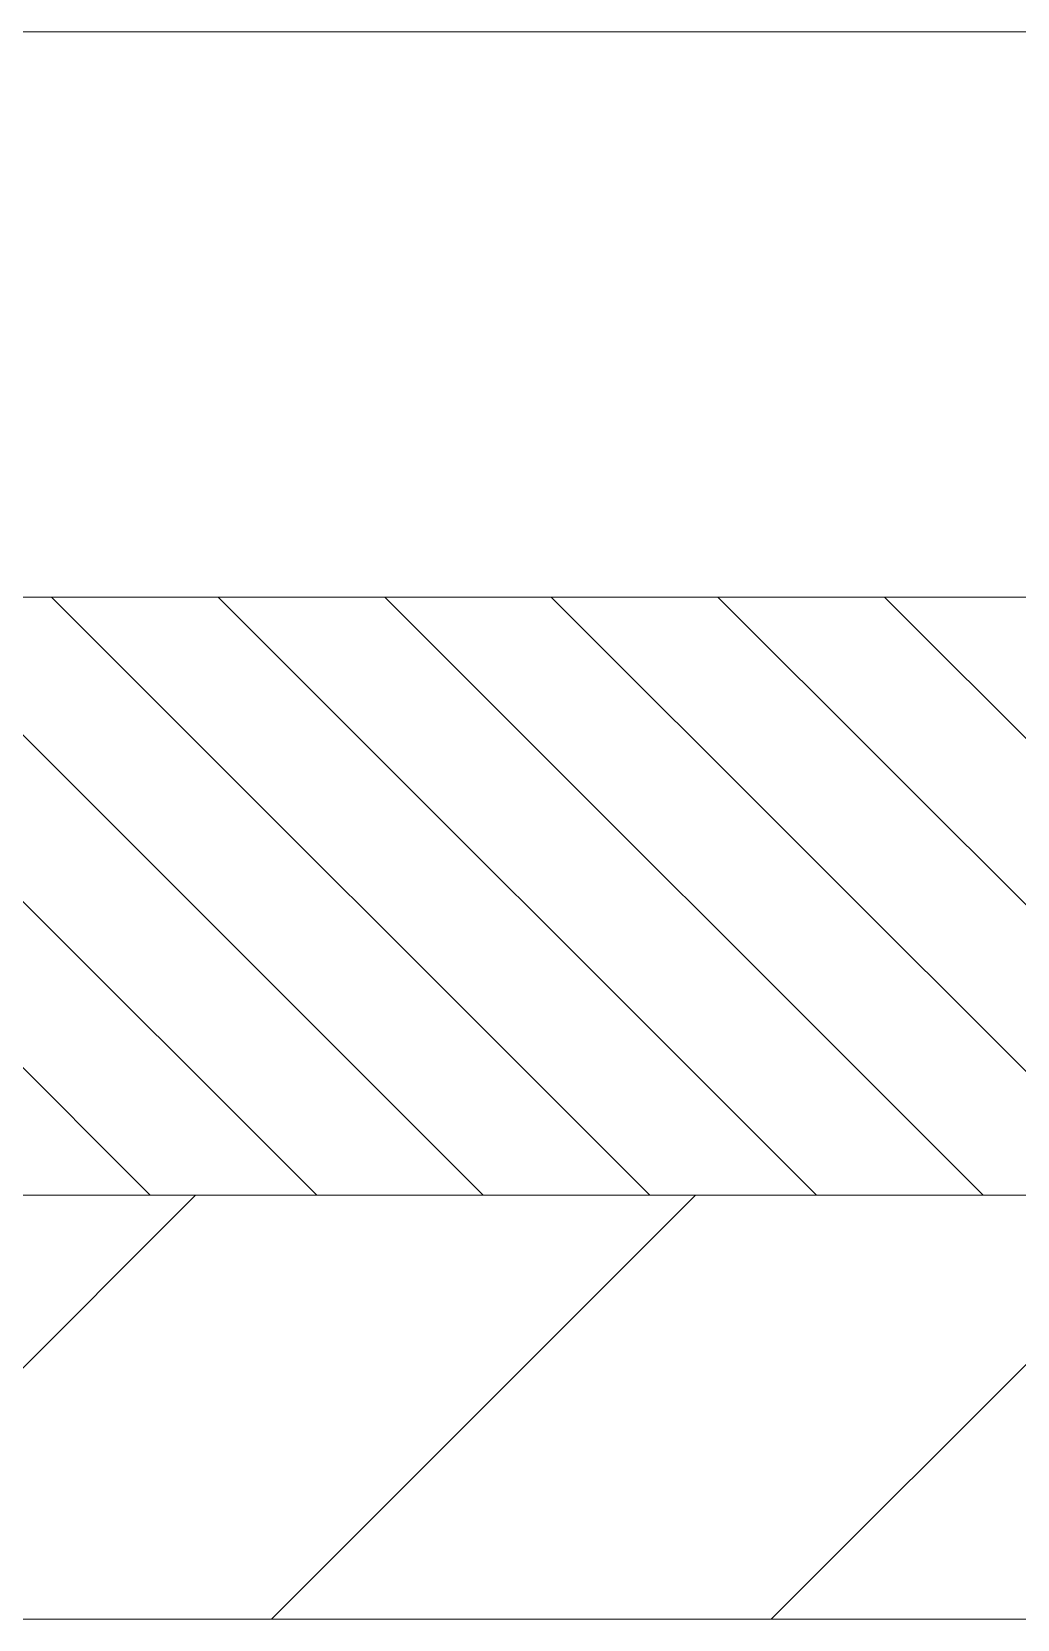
# Model space of a CAD drawing. Extents: x 174420 to 213214, y -41877 to -13498.
# Drawn here: x 197767.6 to 197893.1, y -25820.1 to -25617.9 of the extents above; entities that cross this region are included whole.
import ezdxf

# ---------------------------------------------------------------- set-up
doc = ezdxf.new("R2010")
doc.units = 0
doc.header["$LTSCALE"] = 500
doc.header["$MEASUREMENT"] = 0
doc.layers.get('0').update_dxf_attribs({"linetype": 'CONTINUOUS', "lineweight": 9})
doc.layers.add('COTAS', color=2, linetype='CONTINUOUS', lineweight=9)
doc.layers.add('FIBRA', color=3, linetype='CONTINUOUS', lineweight=20)

# ---------------------------------------------------------------- blocks, each defined once
blk = doc.blocks.new('*X8')
at = {"color": 0}
for p, q in [((-1339.71, 2877.66), (-1403.21, 2941.16)), ((-1322.03, 2877.66), (-1385.53, 2941.16)), ((-1304.35, 2877.66), (-1367.85, 2941.16)), ((-1286.67, 2877.66), (-1350.17, 2941.16)), ((-1269, 2877.66), (-1332.5, 2941.16)), ((-1251.32, 2877.66), (-1314.82, 2941.16)), ((-1233.64, 2877.66), (-1297.14, 2941.16)), ((-1357.38, 2877.66), (-1405.81, 2926.09)), ((-1375.06, 2877.66), (-1405.81, 2908.41))]:
    blk.add_line(p, q, dxfattribs=at)

msp = doc.modelspace()

# ---------------------------------------------------------------- hatches: boundary and pattern name
at = {"layer": 'COTAS', "linetype": 'Continuous', "lineweight": 9}
h = msp.add_hatch(dxfattribs=at)
h.set_pattern_fill('ANSI31', color=256, scale=360, style=0)
h.set_pattern_definition([(45, (209729.735, -11215.565), (-31.8198, 31.8198), [])])
h.paths.add_polyline_path([(197246.12, -25766.07), (197212.12, -25820.07), (197996.56, -25820.07), (198050.56, -25766.07)])
h.paths.add_polyline_path([(198014.56, -25689.87), (198050.56, -25653.87), (198014.56, -25617.87), (198086.56, -25617.87), (198050.56, -25653.87), (198086.56, -25689.87)])

# ---------------------------------------------------------------- linework, layer by layer
at = {"lineweight": 9}
for p, q in [((197339.43, -25617.87), (198894.05, -25617.87)), ((197294.1, -25689.87), (198848.72, -25689.87)), ((197246.12, -25766.07), (198800.74, -25766.07))]:
    msp.add_line(p, q, dxfattribs=at)
at = {"layer": 'FIBRA', "lineweight": 9}
msp.add_line((197212.12, -25820.07), (198766.74, -25820.07), dxfattribs=at)

# ---------------------------------------------------------------- block references
at = {"layer": 'COTAS', "lineweight": 9, "xscale": 1.2, "yscale": 1.2, "zscale": 1.2}
msp.add_blockref('*X8', (199432.73, -29219.27), dxfattribs=at)

doc.saveas('drawing.dxf')
